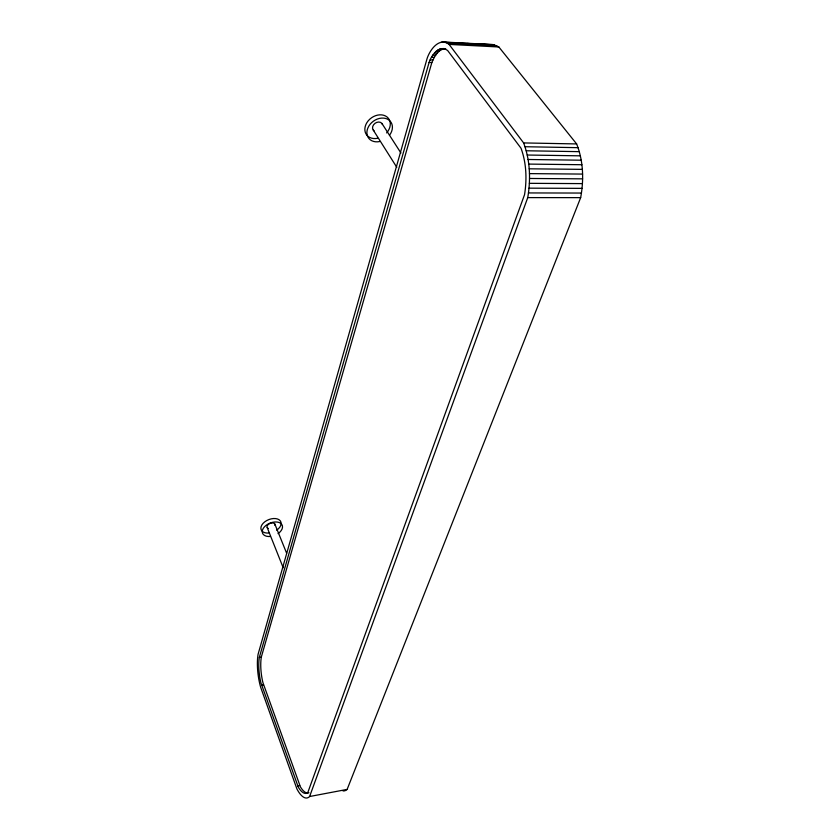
<?xml version="1.0" encoding="UTF-8"?>
<svg xmlns="http://www.w3.org/2000/svg" width="840" height="840" viewBox="0 0 840 840"><rect width="100%" height="100%" fill="white"/><g stroke="black" fill="none" stroke-linecap="round" stroke-linejoin="round"><path stroke-width="1.26" d="M309.614 796.52L527.751 197.61C530.807 179.445 530.166 160.272 523.625 142.926L449.096 44.415C439.142 36.708 429.66 50.169 427.024 58.769L258.09 654.266A29.253 9.167 82.5 0 0 260.631 687.183L296.951 789.023A38.441 12.432 81.1 0 0 309.614 796.52L347.13 789.4L580.661 197.642C583.978 179.844 583.38 160.892 576.629 143.934L498.844 46.977L492.723 44.583L443.268 42M259.361 657.279L259.109 659.033A24.959 7.812 82.5 0 0 260.957 682.941L298.337 787.238A33.852 10.941 81.1 0 0 307.734 792.75L524.548 194.659C527.016 179.246 526.428 163.034 521.042 148.271L447.657 50.537C439.352 44.163 431.361 55.262 429.093 62.465L259.361 657.279L261.334 656.996L431.834 62.59C434.354 56.648 438.281 48.909 445.651 48.678L442.858 48.541M261.334 656.996L261.083 658.749A24.938 7.843 82.5 0 0 262.93 682.647L300.405 786.849A33.821 10.983 81.1 0 0 308.994 792.803M297.591 785.915L299.659 785.537M261.502 685.02L263.477 684.716M492.723 44.583L482.811 44.31M527.751 197.61L580.661 197.642M528.486 192.938L581.458 193.053M529.032 188.16L582.057 188.359M529.368 183.33L582.446 183.614M529.515 178.469L582.614 178.847M529.452 173.618L582.582 174.079M529.2 168.809L582.341 169.365M528.738 164.094L581.879 164.724M528.077 159.484L581.217 160.209M527.236 155.032L580.346 155.831M526.197 150.77L579.296 151.652M524.99 146.727L578.046 147.672M523.625 142.926L576.629 143.934M429.093 62.465L431.834 62.59M431.54 57.267L434.291 57.404M430.206 59.871L432.947 59.997M436.096 51.335L438.869 51.471M434.501 52.983L437.262 53.109M432.978 54.968L435.74 55.093M441.147 48.647L443.93 48.783M439.446 49.151L442.218 49.298M437.756 50.054L440.528 50.19M445.263 42.336L494.812 44.909M441.263 42.147L446.46 42.42M450.356 42.62L462.042 43.229M467.229 43.502L478.916 44.1M447.206 43.134L496.86 45.717M449.096 44.415L498.844 46.977M381.969 123.522L400.921 152.975M373.244 130.042L396.784 167.286M274.838 524.044L286.629 553.214M267.215 527.625L283.227 567.819M347.13 789.4A37.989 13.209 80.7 0 1 342.983 790.902M374.062 130.809A5.45 4.284 -36.4 0 1 375.018 123.344A5.45 4.284 -36.4 0 1 382.483 124.52M379.796 141.509A13.724 10.773 -36.3 0 1 367.206 130.032A13.724 10.773 -36.3 0 1 385.308 118.377A13.724 10.773 -36.3 0 1 389.466 135.282M377.727 138.243A13.681 10.773 -36.4 0 1 365.243 126.41A13.681 10.773 -36.4 0 1 383.849 115.311A13.681 10.773 -36.4 0 1 386.631 132.93M268.391 528.518A4.221 2.625 -22.1 0 1 267.572 525.231A4.221 2.625 -22.1 0 1 272.475 522.932A4.221 2.625 -22.1 0 1 274.985 525.431M270.48 536.456A10.626 6.583 -22.1 0 1 263.256 528.381A10.626 6.583 -22.1 0 1 279.048 522.48A10.626 6.583 -22.1 0 1 278.05 533.62M269.115 533.012A10.605 6.583 -22.1 0 1 261.891 524.927A10.605 6.583 -22.1 0 1 277.651 519.036A10.605 6.583 -22.1 0 1 276.665 530.197"/></g></svg>
